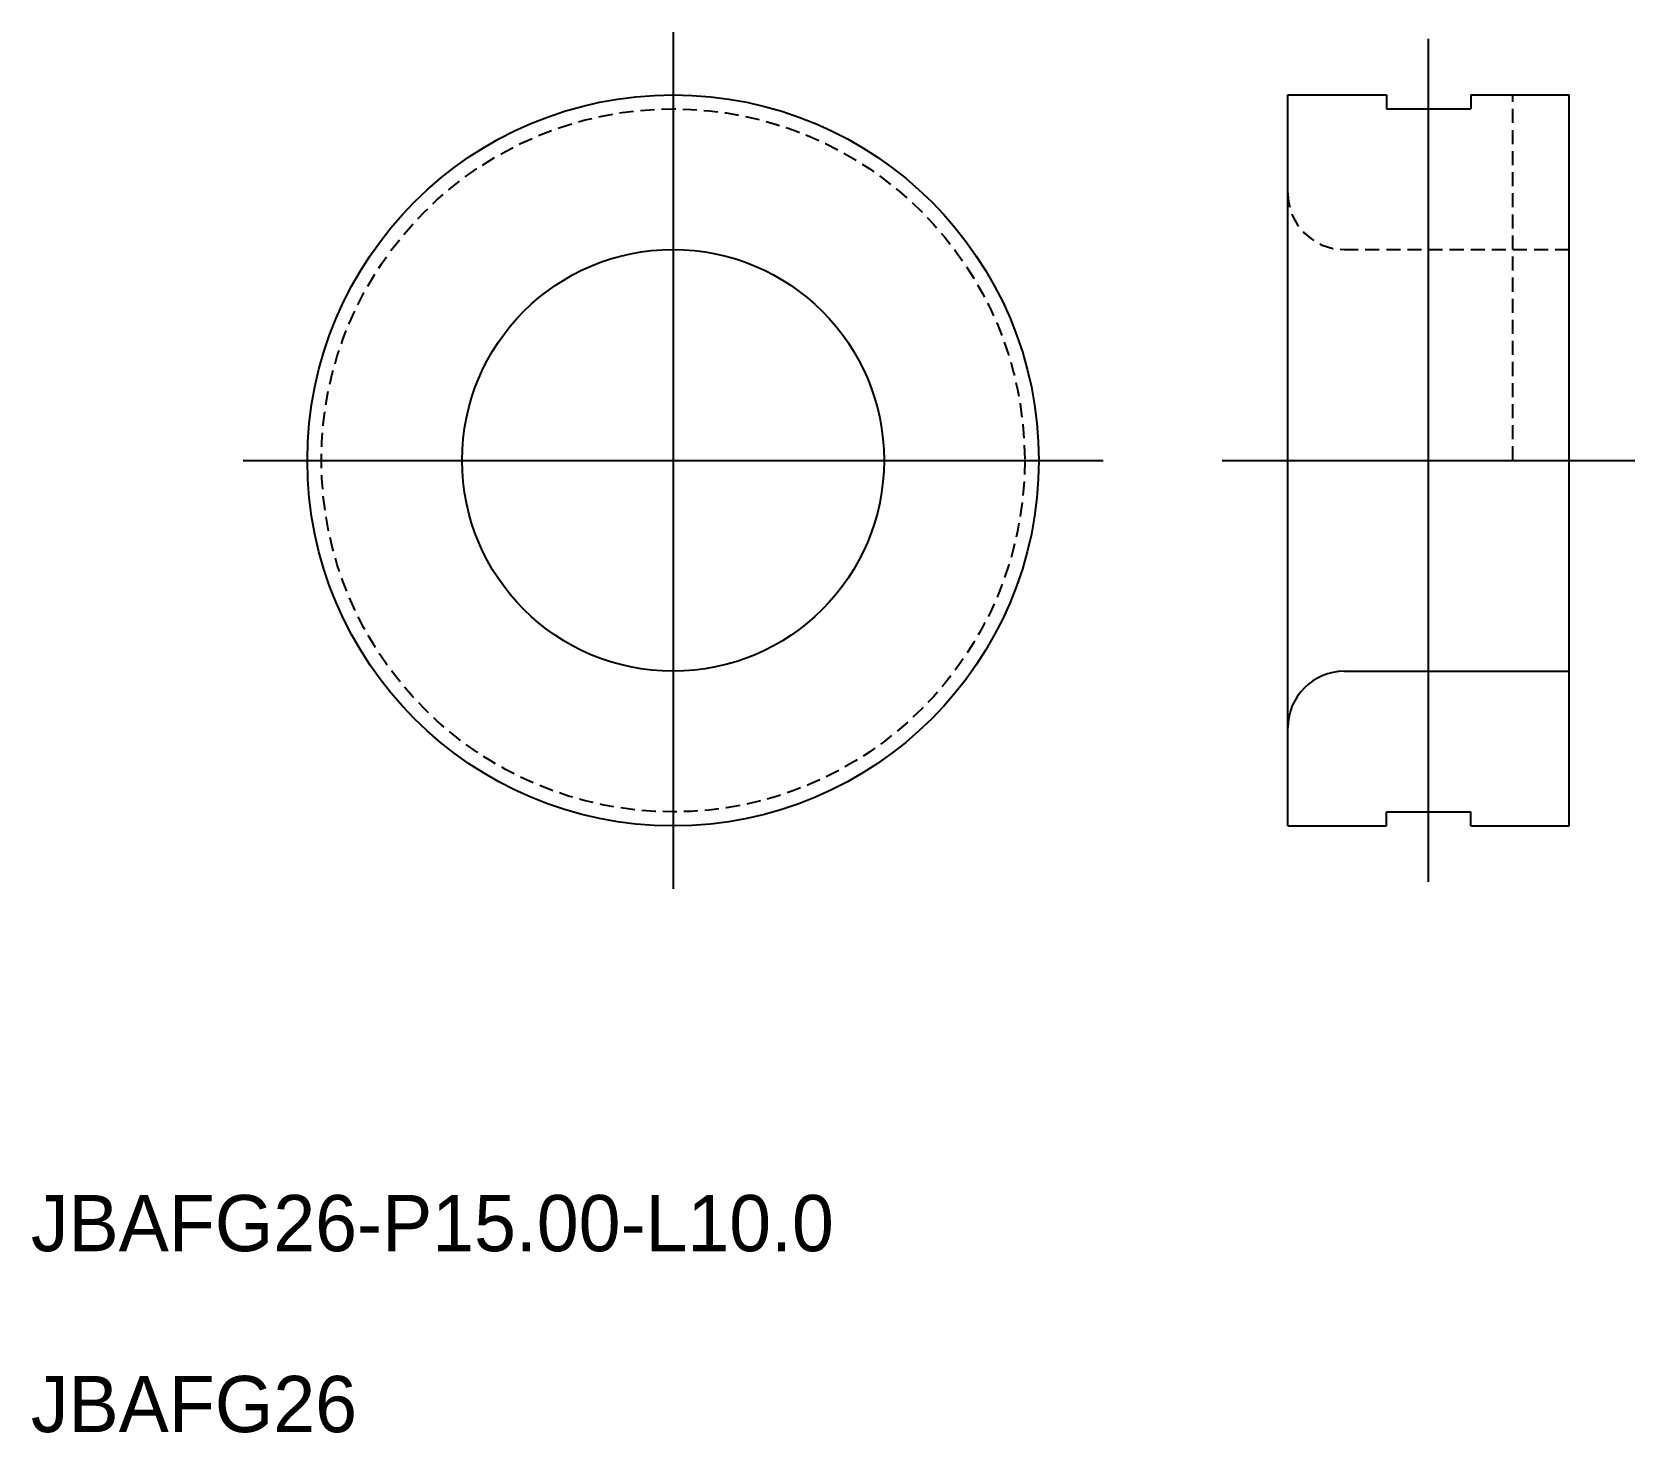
# Model space of a CAD drawing. Extents: x 68.6 to 125.5, y 147.8 to 197.6.
import ezdxf

# ---------------------------------------------------------------- set-up
doc = ezdxf.new("R2010")
doc.units = 0
doc.linetypes.add('CENTER', pattern=[50.8, 31.75, -6.35, 6.35, -6.35])
doc.linetypes.add('DASHED', pattern=[0.75, 0.5, -0.25])
doc.layers.get('0').update_dxf_attribs({"linetype": 'CONTINUOUS'})
doc.layers.add('CENTER', color=1, linetype='CENTER')

msp = doc.modelspace()

# ---------------------------------------------------------------- linework, layer by layer
for p, q in [((113.207, 169.382), (113.207, 195.382)), ((113.207, 195.382), (116.707, 195.382)), ((116.707, 195.382), (116.707, 194.882)), ((116.707, 194.882), (119.707, 194.882)), ((119.707, 195.382), (123.207, 195.382)), ((119.707, 195.382), (119.707, 194.882)), ((123.207, 169.382), (123.207, 195.382)), ((115.207, 174.882), (123.207, 174.882)), ((116.707, 169.882), (119.707, 169.882)), ((116.707, 169.382), (116.707, 169.882)), ((119.707, 169.382), (119.707, 169.882)), ((113.207, 169.382), (116.707, 169.382)), ((119.707, 169.382), (123.207, 169.382))]:
    msp.add_line(p, q)
at = {"color": 3, "linetype": 'DASHED'}
for p, q in [((121.207, 182.382), (121.207, 195.382)), ((115.207, 189.882), (123.207, 189.882))]:
    msp.add_line(p, q, dxfattribs=at)
for radius in [13, 7.5]:
    msp.add_circle((91.351, 182.382), radius)
msp.add_circle((91.351, 182.382), 12.5, dxfattribs=at)
msp.add_arc((115.207, 191.882), 2, 180, 270, dxfattribs=at)
msp.add_arc((115.207, 172.882), 2, 90, 180)
at = {"layer": 'CENTER', "linetype": 'CENTER'}
for p, q in [((91.351, 197.616), (91.351, 167.148)), ((118.207, 167.394), (118.207, 197.37)), ((76.064, 182.382), (106.638, 182.382)), ((110.87, 182.382), (125.544, 182.382))]:
    msp.add_line(p, q, dxfattribs=at)

# ---------------------------------------------------------------- texts
for s, p in [('JBAFG26-P15.00-L10.0', (68.521, 154.255)), ('JBAFG26', (68.521, 147.82))]:
    msp.add_text(s, height=2).set_placement(p)

doc.saveas('drawing.dxf')
